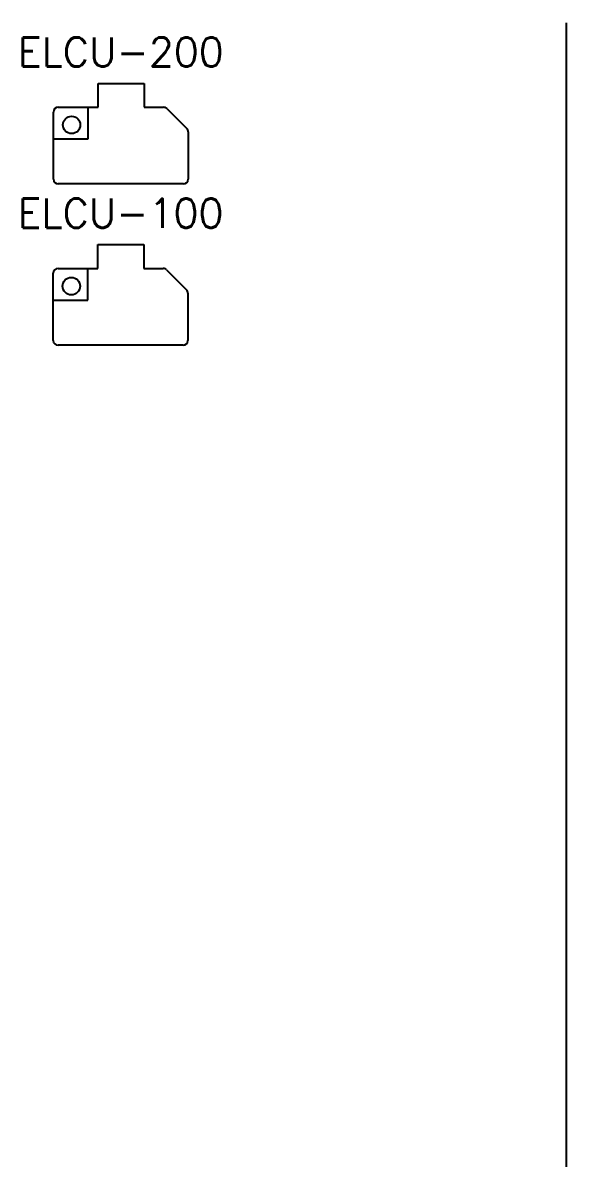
# Model space of a CAD drawing. Header units: inches. Extents: x -312 to -2, y -182 to 37.
# Drawn here: x -215.64 to -211.16, y 19.15 to 28.51 of the extents above; entities that cross this region are included whole.
import ezdxf

# ---------------------------------------------------------------- set-up
doc = ezdxf.new("R2010")
doc.units = ezdxf.units.IN
doc.header["$MEASUREMENT"] = 0
doc.styles.add('ROMANS', font='ROMANS.shx')

# ---------------------------------------------------------------- blocks, each defined once
blk = doc.blocks.new('ELCU-200')
at = {"linetype": 'Continuous'}
for p, q in [((-0.1883, 0.2177), (-0.1883, 0.415)), ((-0.1883, 0.2177), (-0.1883, 0.415)), ((0.1931, 0.415), (0.1931, 0.2177)), ((0.1931, 0.415), (0.1931, 0.2177)), ((-0.5161, 0.2177), (-0.1883, 0.2177)), ((-0.5161, 0.2177), (-0.1883, 0.2177)), ((0.1931, 0.2177), (0.3525, 0.2177)), ((0.1931, 0.2177), (0.3525, 0.2177)), ((0.3802, 0.2062), (0.5438, 0.0422)), ((0.3802, 0.2062), (0.5438, 0.0422)), ((-0.5552, -0.3452), (-0.5552, 0.1786)), ((-0.5552, -0.3452), (-0.5552, 0.1786)), ((0.5552, 0.0145), (0.5552, -0.3759)), ((0.5552, 0.0145), (0.5552, -0.3759)), ((-0.5552, -0.3759), (-0.5552, -0.3452)), ((-0.5552, -0.3759), (-0.5552, -0.3452)), ((0.5161, -0.415), (-0.5161, -0.415)), ((0.5161, -0.415), (-0.5161, -0.415))]:
    blk.add_line(p, q, dxfattribs=at)
for p, q in [((-0.1883, 0.415), (0.1931, 0.415)), ((-0.2693, -0.042), (-0.2693, 0.2177)), ((-0.2693, -0.042), (-0.2693, 0.2177)), ((-0.5552, -0.042), (-0.2693, -0.042)), ((-0.5552, -0.042), (-0.2693, -0.042))]:
    blk.add_line(p, q)
blk.add_circle((-0.4064, 0.0725), 0.0718)
blk.add_circle((-0.4064, 0.0725), 0.0718)
for centre, start, end in [((-0.5161, 0.1786), 90, 180), ((-0.5161, 0.1786), 90, 180), ((0.3525, 0.1786), 44.91689, 90), ((0.3525, 0.1786), 44.91689, 90), ((0.5161, 0.0145), 0, 44.91689), ((0.5161, 0.0145), 0, 44.91689), ((-0.5161, -0.3759), 180, 270), ((-0.5161, -0.3759), 180, 270), ((0.5161, -0.3759), 270, 0), ((0.5161, -0.3759), 270, 0)]:
    blk.add_arc(centre, 0.0391, start, end, dxfattribs=at)
at = {"insert": (0, 0.6743), "char_height": 0.24, "width": 5.724, "attachment_point": 5, "style": 'ROMANS'}
blk.add_mtext('ELCU-200', dxfattribs=at)
blk = doc.blocks.new('ELCU-100')
at = {"linetype": 'Continuous'}
for p, q in [((-0.1883, 0.2177), (-0.1883, 0.415)), ((-0.1883, 0.2177), (-0.1883, 0.415)), ((0.1931, 0.415), (0.1931, 0.2177)), ((0.1931, 0.415), (0.1931, 0.2177)), ((-0.5161, 0.2177), (-0.1883, 0.2177)), ((-0.5161, 0.2177), (-0.1883, 0.2177)), ((0.1931, 0.2177), (0.3525, 0.2177)), ((0.1931, 0.2177), (0.3525, 0.2177)), ((0.3802, 0.2062), (0.5438, 0.0422)), ((0.3802, 0.2062), (0.5438, 0.0422)), ((-0.5552, -0.3452), (-0.5552, 0.1786)), ((-0.5552, -0.3452), (-0.5552, 0.1786)), ((0.5552, 0.0145), (0.5552, -0.3759)), ((0.5552, 0.0145), (0.5552, -0.3759)), ((-0.5552, -0.3759), (-0.5552, -0.3452)), ((-0.5552, -0.3759), (-0.5552, -0.3452)), ((0.5161, -0.415), (-0.5161, -0.415)), ((0.5161, -0.415), (-0.5161, -0.415))]:
    blk.add_line(p, q, dxfattribs=at)
for p, q in [((-0.1883, 0.415), (0.1931, 0.415)), ((-0.2693, -0.042), (-0.2693, 0.2177)), ((-0.2693, -0.042), (-0.2693, 0.2177)), ((-0.5552, -0.042), (-0.2693, -0.042)), ((-0.5552, -0.042), (-0.2693, -0.042))]:
    blk.add_line(p, q)
blk.add_circle((-0.4064, 0.0725), 0.0718)
blk.add_circle((-0.4064, 0.0725), 0.0718)
for centre, start, end in [((-0.5161, 0.1786), 90, 180), ((-0.5161, 0.1786), 90, 180), ((0.3525, 0.1786), 44.91689, 90), ((0.3525, 0.1786), 44.91689, 90), ((0.5161, 0.0145), 0, 44.91689), ((0.5161, 0.0145), 0, 44.91689), ((-0.5161, -0.3759), 180, 270), ((-0.5161, -0.3759), 180, 270), ((0.5161, -0.3759), 270, 0), ((0.5161, -0.3759), 270, 0)]:
    blk.add_arc(centre, 0.0391, start, end, dxfattribs=at)
at = {"insert": (0, 0.6743), "char_height": 0.24, "width": 5.724, "attachment_point": 5, "style": 'ROMANS'}
blk.add_mtext('ELCU-100', dxfattribs=at)

msp = doc.modelspace()

# ---------------------------------------------------------------- linework, layer by layer
msp.add_line((-211.155, 28.51486), (-211.155, 4.38944))

# ---------------------------------------------------------------- block references
for name, p in [('ELCU-200', (-214.82967, 27.59986)), ('ELCU-100', (-214.83203, 26.26986))]:
    msp.add_blockref(name, p)

doc.saveas('drawing.dxf')
